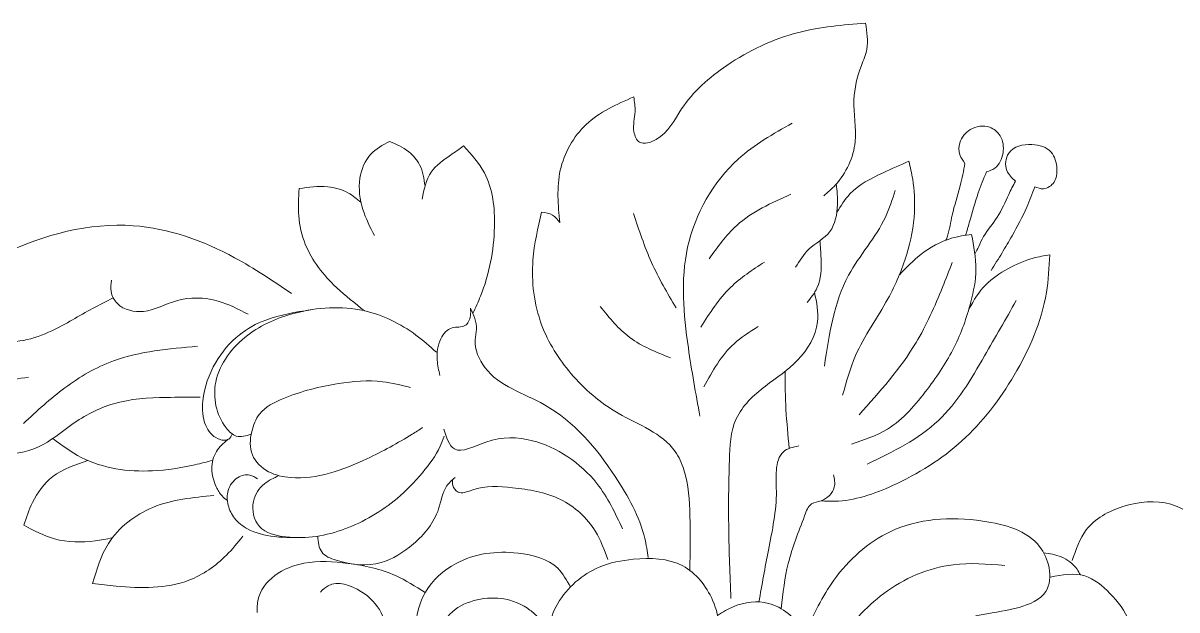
# Model space of a CAD drawing. Header units: millimetres. Extents: x -245 to 237, y 1148 to 1341.
# Drawn here: x -57.6 to 50.9, y 1264.6 to 1319.8 of the extents above; entities that cross this region are included whole.
import ezdxf

# ---------------------------------------------------------------- set-up
doc = ezdxf.new("R2010")
doc.units = ezdxf.units.MM
doc.layers.add('ceco.net 175', color=7, linetype='Continuous')

msp = doc.modelspace()

# ---------------------------------------------------------------- linework, layer by layer
at = {"layer": 'ceco.net 175', "lineweight": 5}
for points, knots in [([(-0.19, 1312.85), (-0.12, 1312.39), (0.05, 1311.29), (-0.41, 1309.88), (0.32, 1308.19), (2.91, 1309.06), (4.42, 1312.49), (8.84, 1316.37), (14.88, 1319.22), (19.49, 1319.61), (21.61, 1319.78)], [0, 0, 0, 0, 1.386601, 3.289572, 4.407343, 5.987295, 9.718122, 15.623253, 23.071811, 29.409238, 29.409238, 29.409238, 29.409238]), ([(21.61, 1319.78), (21.75, 1318.95), (21.97, 1317.57), (20.96, 1315.28), (20.24, 1312.37), (21.1, 1308.45), (19.56, 1305.18), (18.06, 1303.87), (17.68, 1303.54)], [0, 0, 0, 0, 2.459345, 4.075977, 7.379602, 11.315855, 15.777871, 17.286305, 17.286305, 17.286305, 17.286305]), ([(-0.19, 1312.85), (-1.8, 1312.14), (-4.96, 1310.76), (-7.61, 1306.01), (-7.31, 1302.68), (-7.16, 1301.03)], [0, 0, 0, 0, 5.177268, 10.127182, 15.046273, 15.046273, 15.046273, 15.046273]), ([(6.03, 1282.83), (5.64, 1284.96), (4.7, 1290.19), (3.89, 1298.86), (8.36, 1306.79), (12.94, 1309.38), (14.72, 1310.39)], [0, 0, 0, 0, 6.539895, 15.976038, 25.525297, 31.646034, 31.646034, 31.646034, 31.646034]), ([(30.97, 1306.6), (30.78, 1306.86), (30.35, 1307.42), (30.39, 1308.73), (31.41, 1310.01), (33.19, 1310.28), (34.51, 1309.18), (34.71, 1307.58), (34.08, 1306.16), (33.27, 1305.89), (32.99, 1305.8)], [0, 0, 0, 0, 0.942546, 2.059446, 3.650562, 5.496596, 6.76684, 8.397379, 10.016376, 10.896692, 10.896692, 10.896692, 10.896692]), ([(-23.17, 1308.66), (-23.81, 1308.32), (-25.21, 1307.58), (-26.22, 1305.05), (-25.85, 1302.29), (-25, 1300.61), (-24.59, 1299.81)], [0, 0, 0, 0, 2.123953, 4.611557, 7.574014, 10.240098, 10.240098, 10.240098, 10.240098]), ([(-23.17, 1308.66), (-22.54, 1308.39), (-21.41, 1307.91), (-20.11, 1306.39), (-19.93, 1305.15), (-19.83, 1304.46)], [0, 0, 0, 0, 2.052886, 3.649321, 5.719852, 5.719852, 5.719852, 5.719852]), ([(-20.11, 1303.25), (-19.92, 1304.16), (-19.57, 1305.89), (-17.66, 1307.21), (-16.61, 1307.95), (-16.2, 1308.24)], [0, 0, 0, 0, 2.67881, 5.090314, 6.597215, 6.597215, 6.597215, 6.597215]), ([(-16.2, 1308.24), (-15.47, 1307.44), (-13.56, 1305.34), (-13.02, 1300.07), (-13.9, 1295.58), (-15.08, 1293.03), (-15.33, 1292.48)], [0, 0, 0, 0, 3.20074, 8.355264, 15.00015, 16.798, 16.798, 16.798, 16.798]), ([(35.72, 1304.93), (35.39, 1305.23), (34.65, 1305.91), (34.89, 1308.05), (37.17, 1308.6), (39.23, 1307.94), (39.71, 1306.22), (39.55, 1304.8), (38.46, 1304.05), (37.81, 1304.29), (37.54, 1304.39)], [0, 0, 0, 0, 1.287831, 2.928612, 5.25162, 7.20382, 8.837146, 10.134314, 11.315893, 12.151479, 12.151479, 12.151479, 12.151479]), ([(18.92, 1302), (19.29, 1302.61), (20.32, 1304.29), (22.96, 1305.6), (24.89, 1306.45), (25.7, 1306.81)], [0, 0, 0, 0, 2.112115, 5.833587, 8.481781, 8.481781, 8.481781, 8.481781]), ([(25.7, 1306.81), (25.83, 1306.24), (26.19, 1304.67), (26.34, 1301.69), (25.58, 1297.84), (23.64, 1293.31), (20.72, 1289.33), (19.81, 1286.08), (19.46, 1284.82)], [0, 0, 0, 0, 1.727016, 4.844199, 8.858402, 13.385714, 19.545586, 23.452155, 23.452155, 23.452155, 23.452155]), ([(30.97, 1306.6), (30.84, 1305.9), (30.52, 1304.25), (29.75, 1302.03), (29.51, 1300.27), (29.23, 1299.51), (29.18, 1299.38)], [0, 0, 0, 0, 2.146812, 5.019043, 7.040115, 7.444184, 7.444184, 7.444184, 7.444184]), ([(32.99, 1305.8), (32.72, 1305.15), (32.09, 1303.59), (31.54, 1301.57), (31.15, 1300.24), (31.03, 1299.85)], [0, 0, 0, 0, 2.107476, 5.047379, 6.267475, 6.267475, 6.267475, 6.267475]), ([(35.72, 1304.93), (35.5, 1304.52), (34.91, 1303.4), (34.17, 1301.51), (32.84, 1300.11), (32.3, 1298.85), (32.03, 1298.31), (31.91, 1298.07)], [0, 0, 0, 0, 1.399444, 3.797207, 6.041122, 7.069379, 7.870375, 7.870375, 7.870375, 7.870375]), ([(-31.67, 1304.23), (-31.72, 1303.38), (-31.82, 1301.61), (-31.07, 1298.19), (-28.64, 1295.17), (-26.42, 1293.45), (-25.52, 1292.74)], [0, 0, 0, 0, 2.55253, 5.298487, 10.296545, 13.748307, 13.748307, 13.748307, 13.748307]), ([(-31.67, 1304.23), (-30.78, 1304.36), (-29.22, 1304.58), (-27.15, 1304.01), (-26.24, 1303.25), (-25.85, 1302.92)], [0, 0, 0, 0, 2.69354, 4.682479, 6.21396, 6.21396, 6.21396, 6.21396]), ([(18.86, 1304.66), (18.93, 1304.03), (19.07, 1302.53), (18.61, 1299.94), (16.23, 1298.79), (15.41, 1297.44), (15.04, 1296.83)], [0, 0, 0, 0, 1.933669, 4.574776, 7.150063, 9.259587, 9.259587, 9.259587, 9.259587]), ([(17.74, 1287.53), (18.19, 1290.52), (18.95, 1295.71), (23.2, 1300.29), (24.14, 1303.2), (24.41, 1304.05)], [0, 0, 0, 0, 8.85686, 15.33512, 17.99195, 17.99195, 17.99195, 17.99195]), ([(37.54, 1304.39), (37.3, 1303.75), (36.71, 1302.16), (35.6, 1300.13), (34.45, 1298.16), (33.78, 1297.09), (33.43, 1296.54)], [0, 0, 0, 0, 2.051097, 5.068559, 6.93073, 8.87731, 8.87731, 8.87731, 8.87731]), ([(6.89, 1297.62), (7.69, 1298.74), (9.66, 1301.49), (12.77, 1302.89), (14.6, 1303.72)], [0, 0, 0, 0, 4.093596, 9.980612, 9.980612, 9.980612, 9.980612]), ([(-8.86, 1302.02), (-9.21, 1300.53), (-10.03, 1297.04), (-9.35, 1291.52), (-6.2, 1286.54), (-1.75, 1282.7), (3.15, 1281.03), (4.95, 1277.04), (5.15, 1273.21), (5.11, 1270.07), (5.09, 1268.38)], [0, 0, 0, 0, 4.575875, 10.70831, 16.06179, 21.866306, 28.312386, 30.244115, 34.598529, 39.683313, 39.683313, 39.683313, 39.683313]), ([(-7.16, 1301.03), (-7.36, 1301.3), (-7.77, 1301.88), (-8.49, 1301.97), (-8.86, 1302.02)], [0, 0, 0, 0, 0.97844, 2.049763, 2.049763, 2.049763, 2.049763]), ([(-0.22, 1301.9), (0.3, 1300.34), (1.31, 1297.23), (2.97, 1294.41), (3.79, 1293.01)], [0, 0, 0, 0, 4.918448, 9.778664, 9.778664, 9.778664, 9.778664]), ([(-73.62, 1281.45), (-73.33, 1282.89), (-72.46, 1287.3), (-67.3, 1293.32), (-58.86, 1299.07), (-48.01, 1301.95), (-38.63, 1298.59), (-34.13, 1295.54), (-32.38, 1294.36)], [0, 0, 0, 0, 4.394244, 13.35869, 22.658256, 35.12189, 45.123806, 51.454428, 51.454428, 51.454428, 51.454428]), ([(31.59, 1299.93), (31.8, 1298.83), (32.22, 1296.71), (31.47, 1293.08), (30.12, 1289.19), (27.4, 1285.19), (24.35, 1281.57), (21.46, 1280.6), (20.29, 1280.21)], [0, 0, 0, 0, 3.342347, 6.420751, 10.945709, 15.622896, 20.949392, 24.620639, 24.620639, 24.620639, 24.620639]), ([(24.8, 1296.13), (25.45, 1296.8), (26.84, 1298.24), (29.23, 1299.57), (30.95, 1299.84), (31.59, 1299.93)], [0, 0, 0, 0, 2.771929, 6.01837, 7.956852, 7.956852, 7.956852, 7.956852]), ([(17.33, 1299.34), (17.37, 1298.79), (17.48, 1297.31), (17.42, 1295.13), (16.46, 1293.95), (16.11, 1293.52)], [0, 0, 0, 0, 1.679422, 4.48385, 6.143673, 6.143673, 6.143673, 6.143673]), ([(6.11, 1291.21), (6.96, 1292.53), (8.54, 1295), (10.98, 1296.59), (12.11, 1297.33)], [0, 0, 0, 0, 4.641629, 8.65077, 8.65077, 8.65077, 8.65077]), ([(38.96, 1298.01), (38.89, 1296.82), (38.66, 1292.84), (35.95, 1286.64), (31.03, 1280.19), (24.94, 1276.4), (20.17, 1274.74), (17.86, 1274.85), (17.43, 1274.88)], [0, 0, 0, 0, 3.562798, 11.910664, 19.80025, 27.565019, 33.184699, 34.481678, 34.481678, 34.481678, 34.481678]), ([(21, 1282.98), (22.94, 1285.13), (26.18, 1288.73), (28.47, 1293.94), (29.47, 1296.5), (29.78, 1297.28)], [0, 0, 0, 0, 8.63958, 14.406864, 16.911894, 16.911894, 16.911894, 16.911894]), ([(31.34, 1292.92), (31.81, 1293.73), (32.72, 1295.29), (34.99, 1296.75), (37.05, 1297.68), (38.43, 1297.92), (38.96, 1298.01)], [0, 0, 0, 0, 2.774221, 5.335547, 7.919714, 9.523103, 9.523103, 9.523103, 9.523103]), ([(-36.46, 1292.42), (-37.38, 1292.89), (-39.46, 1293.97), (-43.12, 1294.1), (-45.95, 1292.34), (-48.65, 1292.91), (-49.48, 1294.48), (-49.37, 1295.26), (-49.32, 1295.61)], [0, 0, 0, 0, 3.08377, 7.00604, 10.265295, 12.833691, 14.118326, 15.167795, 15.167795, 15.167795, 15.167795]), ([(16.82, 1294.47), (17.01, 1293.54), (17.48, 1291.25), (15.43, 1287.86), (12.1, 1285.75), (8.97, 1282.85), (8.75, 1277.79), (8.69, 1272.23), (8.86, 1267.9), (8.95, 1265.7)], [0, 0, 0, 0, 2.790237, 6.862114, 10.732567, 14.853006, 18.837779, 25.218948, 31.806862, 31.806862, 31.806862, 31.806862]), ([(-61.97, 1292.78), (-62.16, 1292.05), (-62.51, 1290.65), (-59.04, 1289.38), (-55.21, 1290.48), (-51.77, 1292.66), (-49.82, 1293.64), (-49.17, 1293.96)], [0, 0, 0, 0, 1.958742, 3.713033, 9.343823, 13.710999, 15.884126, 15.884126, 15.884126, 15.884126]), ([(-36.19, 1281.14), (-36.68, 1280.99), (-37.59, 1280.72), (-39.42, 1282.54), (-40.16, 1286.53), (-36.84, 1290.78), (-31.64, 1292.95), (-25.82, 1293.35), (-21.36, 1291.16), (-19.39, 1289.4), (-18.76, 1288.85)], [0, 0, 0, 0, 1.413548, 2.651467, 7.050067, 12.382559, 17.314639, 23.765439, 29.189652, 31.694966, 31.694966, 31.694966, 31.694966]), ([(-18.43, 1286.67), (-18.54, 1287.15), (-18.8, 1288.29), (-18.6, 1289.98), (-17.46, 1291.38), (-15.99, 1291.07), (-15.49, 1292.17), (-15.54, 1292.75), (-15.55, 1292.98)], [0, 0, 0, 0, 1.457781, 3.495692, 4.977298, 6.199563, 7.253175, 7.970526, 7.970526, 7.970526, 7.970526]), ([(-15.55, 1292.98), (-15.26, 1292.34), (-14.83, 1291.37), (-15.32, 1289.44), (-13.8, 1285.9), (-7.25, 1284.09), (-2.3, 1278.14), (0.66, 1272.88), (1.08, 1270.15), (1.17, 1269.55)], [0, 0, 0, 0, 2.033429, 3.045215, 5.818402, 12.427598, 21.904961, 28.36808, 30.174058, 30.174058, 30.174058, 30.174058]), ([(-3.34, 1293.14), (-2.48, 1292.08), (-0.71, 1289.9), (1.91, 1288.86), (3.25, 1288.32)], [0, 0, 0, 0, 4.034046, 8.285665, 8.285665, 8.285665, 8.285665]), ([(21.76, 1278.32), (24.17, 1279.49), (28.88, 1281.77), (32.6, 1288.11), (34.81, 1291.98), (35.79, 1293.7)], [0, 0, 0, 0, 7.881163, 15.338451, 21.332735, 21.332735, 21.332735, 21.332735]), ([(-37.97, 1281.16), (-38.06, 1280.98), (-38.32, 1280.47), (-39.66, 1280.68), (-40.74, 1282.09), (-40.87, 1284.82), (-39.77, 1287.87), (-37.58, 1290.52), (-34.41, 1292.24), (-32.01, 1292.61), (-30.58, 1292.84)], [0, 0, 0, 0, 0.576071, 1.584427, 3.283139, 5.609826, 9.423845, 12.812216, 15.696068, 20.02672, 20.02672, 20.02672, 20.02672]), ([(6.41, 1285.6), (7.22, 1287.08), (8.5, 1289.39), (10.72, 1290.76), (11.52, 1291.26)], [0, 0, 0, 0, 4.939824, 7.726434, 7.726434, 7.726434, 7.726434]), ([(-57.61, 1282.14), (-56.35, 1283.32), (-53.83, 1285.67), (-48.4, 1288.8), (-43.94, 1289.18), (-41.23, 1289.41)], [0, 0, 0, 0, 5.149538, 10.354084, 18.401249, 18.401249, 18.401249, 18.401249]), ([(-65.19, 1284.26), (-64.51, 1284.75), (-62.95, 1285.88), (-60.04, 1286.1), (-58.07, 1286.37), (-57.15, 1286.49)], [0, 0, 0, 0, 2.483514, 5.67215, 8.478938, 8.478938, 8.478938, 8.478938]), ([(14.43, 1279.81), (14.32, 1281.03), (14.08, 1283.43), (14.05, 1285.85), (14.04, 1287.04)], [0, 0, 0, 0, 3.664774, 7.246831, 7.246831, 7.246831, 7.246831]), ([(-21.21, 1285.53), (-22.08, 1285.76), (-24.29, 1286.32), (-28.42, 1285.95), (-32.3, 1284.99), (-35.43, 1283.44), (-36.27, 1281.3), (-36.39, 1279.09), (-34.64, 1277.43), (-30.73, 1276.62), (-25.95, 1278.36), (-22.07, 1280.49), (-20.38, 1281.55), (-20.06, 1281.76)], [0, 0, 0, 0, 2.675141, 6.819967, 12.181958, 14.867194, 16.665789, 18.857923, 21.053867, 23.195518, 30.59467, 35.444388, 36.593203, 36.593203, 36.593203, 36.593203]), ([(-60.93, 1283.68), (-61.13, 1283.13), (-61.48, 1282.13), (-61.46, 1280.35), (-59.28, 1279.03), (-55.99, 1279.67), (-52.99, 1282.29), (-49.03, 1284.4), (-44.77, 1284.62), (-42.05, 1284.62), (-40.99, 1284.63)], [0, 0, 0, 0, 1.770061, 3.226047, 4.826892, 8.610242, 12.381398, 16.760768, 21.756617, 24.946582, 24.946582, 24.946582, 24.946582]), ([(-18.07, 1281.63), (-17.82, 1280.83), (-17.19, 1278.9), (-13.51, 1280.97), (-8.78, 1280.83), (-3.67, 1277.43), (-1.94, 1273.73), (-1.25, 1272.24)], [0, 0, 0, 0, 2.120929, 5.152641, 9.532082, 16.802845, 21.721766, 21.721766, 21.721766, 21.721766]), ([(-54.86, 1280.74), (-53.99, 1280.1), (-51.29, 1278.08), (-46.35, 1277.4), (-42.22, 1278.07), (-40.36, 1278.54), (-39.8, 1278.69)], [0, 0, 0, 0, 3.224908, 10.032438, 14.069003, 15.805371, 15.805371, 15.805371, 15.805371]), ([(-38.41, 1280.63), (-38.8, 1280.29), (-39.62, 1279.58), (-40.04, 1277.86), (-39.62, 1276.4), (-39.05, 1275.39), (-38.6, 1275.04), (-38.42, 1274.9)], [0, 0, 0, 0, 1.517162, 3.212564, 4.946505, 5.969885, 6.640281, 6.640281, 6.640281, 6.640281]), ([(-33.58, 1277.25), (-34.06, 1277.03), (-35.13, 1276.53), (-36.32, 1274.77), (-35.7, 1272.02), (-31.83, 1271.12), (-27.25, 1271.92), (-22.91, 1274.48), (-20.12, 1277.37), (-18.62, 1279.38), (-18.16, 1280.63), (-18.04, 1280.95)], [0, 0, 0, 0, 1.563371, 3.509426, 5.929752, 8.614042, 14.221254, 19.898056, 23.286535, 26.279796, 27.293747, 27.293747, 27.293747, 27.293747]), ([(15.33, 1280.04), (14.79, 1279.93), (13.6, 1279.69), (13.1, 1277.68), (13.39, 1274.63), (12.48, 1270.44), (11.87, 1266.99), (11.58, 1265.38)], [0, 0, 0, 0, 1.543514, 3.382894, 5.362037, 10.972633, 15.913948, 15.913948, 15.913948, 15.913948]), ([(-51.54, 1278.66), (-52.72, 1278.28), (-54.91, 1277.56), (-56.78, 1275.01), (-57.34, 1273.32), (-57.58, 1272.6)], [0, 0, 0, 0, 3.645772, 6.74227, 9.009383, 9.009383, 9.009383, 9.009383]), ([(-35.58, 1276.94), (-35.82, 1277.09), (-36.39, 1277.47), (-37.65, 1277.12), (-38.5, 1275.93), (-38.44, 1274.46), (-37.8, 1273.12), (-36.29, 1271.96), (-34.27, 1271.47), (-32.77, 1271.44), (-32.15, 1271.43)], [0, 0, 0, 0, 0.824685, 1.996857, 3.471832, 4.872852, 6.225098, 7.797503, 10.421211, 12.296295, 12.296295, 12.296295, 12.296295]), ([(-29.92, 1271.56), (-29.87, 1271.01), (-29.79, 1269.89), (-27.28, 1268.88), (-24.1, 1268.61), (-20.65, 1270.8), (-18.49, 1273.42), (-18.16, 1276.05), (-17.3, 1276.83), (-17.01, 1277.09)], [0, 0, 0, 0, 1.524994, 3.111498, 7.325103, 10.834012, 14.892059, 17.15708, 18.306292, 18.306292, 18.306292, 18.306292]), ([(-17.22, 1276.89), (-17.25, 1276.71), (-17.3, 1276.25), (-16.63, 1275.4), (-14.52, 1276.35), (-11.37, 1276.16), (-6.98, 1275.46), (-3.81, 1272.59), (-2.96, 1270.27), (-2.63, 1269.36)], [0, 0, 0, 0, 0.562727, 1.363267, 2.673009, 6.505988, 11.144665, 15.602888, 18.494952, 18.494952, 18.494952, 18.494952]), ([(18.61, 1277.34), (18.69, 1276.94), (18.87, 1275.93), (17.76, 1274.82), (16.32, 1274.71), (15.44, 1272.24), (14.19, 1269.24), (13.84, 1266.2), (13.68, 1264.74)], [0, 0, 0, 0, 1.193043, 2.968742, 3.901952, 5.207829, 9.928382, 14.238256, 14.238256, 14.238256, 14.238256]), ([(-51.11, 1267.11), (-50.72, 1268.43), (-49.83, 1271.5), (-45.42, 1274.85), (-41.65, 1275.2), (-39.69, 1275.38)], [0, 0, 0, 0, 4.041981, 9.435818, 15.278719, 15.278719, 15.278719, 15.278719]), ([(47.54, 1258.61), (50.25, 1260.29), (54, 1262.61), (55.99, 1268.33), (54.22, 1272.36), (50.42, 1275.1), (45.9, 1274.69), (42.19, 1272.66), (41.41, 1270.29), (41.06, 1269.26)], [0, 0, 0, 0, 9.201683, 12.750188, 17.080473, 21.412997, 25.925943, 30.026258, 33.192116, 33.192116, 33.192116, 33.192116]), ([(15.93, 1262.49), (16.73, 1264.19), (18.53, 1268), (24.16, 1273.07), (31.55, 1273.55), (37.61, 1271.88), (39.06, 1268.63), (38.91, 1265.87), (35.64, 1264.61), (33.67, 1264.42), (30.87, 1263.85), (32.23, 1262.48), (33.54, 1262.56), (34.76, 1261.42), (34.8, 1260.45), (34.82, 1259.97)], [0, 0, 0, 0, 5.646112, 12.625669, 21.388248, 27.23444, 29.448773, 31.693683, 34.620433, 38.248874, 39.489476, 40.648297, 42.150349, 43.584677, 44.991167, 44.991167, 44.991167, 44.991167]), ([(-57.58, 1272.6), (-56.64, 1272.09), (-54.56, 1270.98), (-51.57, 1270.95), (-49.79, 1271.3), (-49.26, 1271.4)], [0, 0, 0, 0, 3.175114, 7.003937, 8.628189, 8.628189, 8.628189, 8.628189]), ([(-36.98, 1271.55), (-37.47, 1270.94), (-38.85, 1269.23), (-42.69, 1266.57), (-47.37, 1266.67), (-50.37, 1267.02), (-51.11, 1267.11)], [0, 0, 0, 0, 2.361188, 6.586282, 13.455556, 15.689802, 15.689802, 15.689802, 15.689802]), ([(-6.15, 1266.79), (-6.5, 1267.42), (-7.53, 1269.25), (-11.78, 1270.37), (-16.5, 1269.76), (-20.35, 1266.37), (-20.99, 1261.92), (-20.59, 1258), (-19.03, 1255.25), (-17.9, 1254.07), (-17.4, 1253.55)], [0, 0, 0, 0, 2.118675, 6.110415, 12.025201, 15.966906, 20.487121, 24.86568, 27.617575, 29.767651, 29.767651, 29.767651, 29.767651]), ([(-35.61, 1264.4), (-35.62, 1264.78), (-35.65, 1266.11), (-34.05, 1268.14), (-30.86, 1269.32), (-26.89, 1269.1), (-22.93, 1268.25), (-20.72, 1266.84), (-19.81, 1266.26)], [0, 0, 0, 0, 1.111835, 3.95522, 6.922711, 11.084149, 15.678925, 18.892221, 18.892221, 18.892221, 18.892221]), ([(-8.41, 1256.45), (-8.52, 1257.75), (-8.77, 1260.71), (-7.85, 1265.53), (-4.13, 1268.77), (0.18, 1269.56), (4.59, 1269.46), (7.88, 1265.32), (8.21, 1259.79), (6.04, 1254.11), (3.89, 1250.55), (2.81, 1248.75)], [0, 0, 0, 0, 3.910942, 8.928013, 14.129816, 17.409052, 22.094244, 26.384515, 31.823513, 38.03448, 44.323589, 44.323589, 44.323589, 44.323589]), ([(18.83, 1261.61), (20.22, 1263.25), (23.14, 1266.68), (29.09, 1269.27), (33.08, 1268.94), (34.71, 1268.81)], [0, 0, 0, 0, 6.396597, 13.460207, 18.323036, 18.323036, 18.323036, 18.323036]), ([(38.38, 1269.99), (38.94, 1269.91), (40.13, 1269.74), (41.32, 1268.83), (41.73, 1268.1), (41.83, 1267.92)], [0, 0, 0, 0, 1.679591, 3.572843, 4.18591, 4.18591, 4.18591, 4.18591]), ([(41.75, 1250.1), (42.16, 1251.03), (43.33, 1253.69), (45.58, 1257.21), (47.18, 1260.97), (46.42, 1264.04), (44.78, 1266.14), (42.24, 1268.32), (40.12, 1267.92), (38.99, 1267.71)], [0, 0, 0, 0, 3.038934, 8.675818, 12.723444, 14.634047, 17.845533, 20.719878, 23.979856, 23.979856, 23.979856, 23.979856]), ([(-19.55, 1253.75), (-20.55, 1254.83), (-22.39, 1256.81), (-23.14, 1260.7), (-23.47, 1264.22), (-25.73, 1266.6), (-28.42, 1267.5), (-29.44, 1266.53), (-29.67, 1266.31)], [0, 0, 0, 0, 4.327957, 7.892512, 11.710926, 14.477892, 17.605722, 18.54508, 18.54508, 18.54508, 18.54508]), ([(-17.98, 1257.3), (-18.34, 1258.22), (-19.21, 1260.4), (-18.11, 1264.84), (-13.6, 1266.19), (-10.63, 1265.21), (-9.6, 1264.32), (-9.32, 1264.07)], [0, 0, 0, 0, 2.946158, 6.993022, 12.008693, 14.935139, 16.067262, 16.067262, 16.067262, 16.067262]), ([(7.7, 1264.11), (8.19, 1264.42), (9.61, 1265.3), (12.91, 1265.7), (16.6, 1262.47), (17.72, 1256.93), (17.66, 1250.78), (13.47, 1247.37), (10.8, 1244.73), (8.73, 1242.64), (8.26, 1241.42), (8.13, 1241.09)], [0, 0, 0, 0, 1.746037, 5.019682, 9.122338, 14.982214, 21.835629, 25.818431, 30.48727, 33.342138, 34.39695, 34.39695, 34.39695, 34.39695])]:
    msp.add_open_spline(points, degree=3, knots=knots, dxfattribs=at)

doc.saveas('drawing.dxf')
